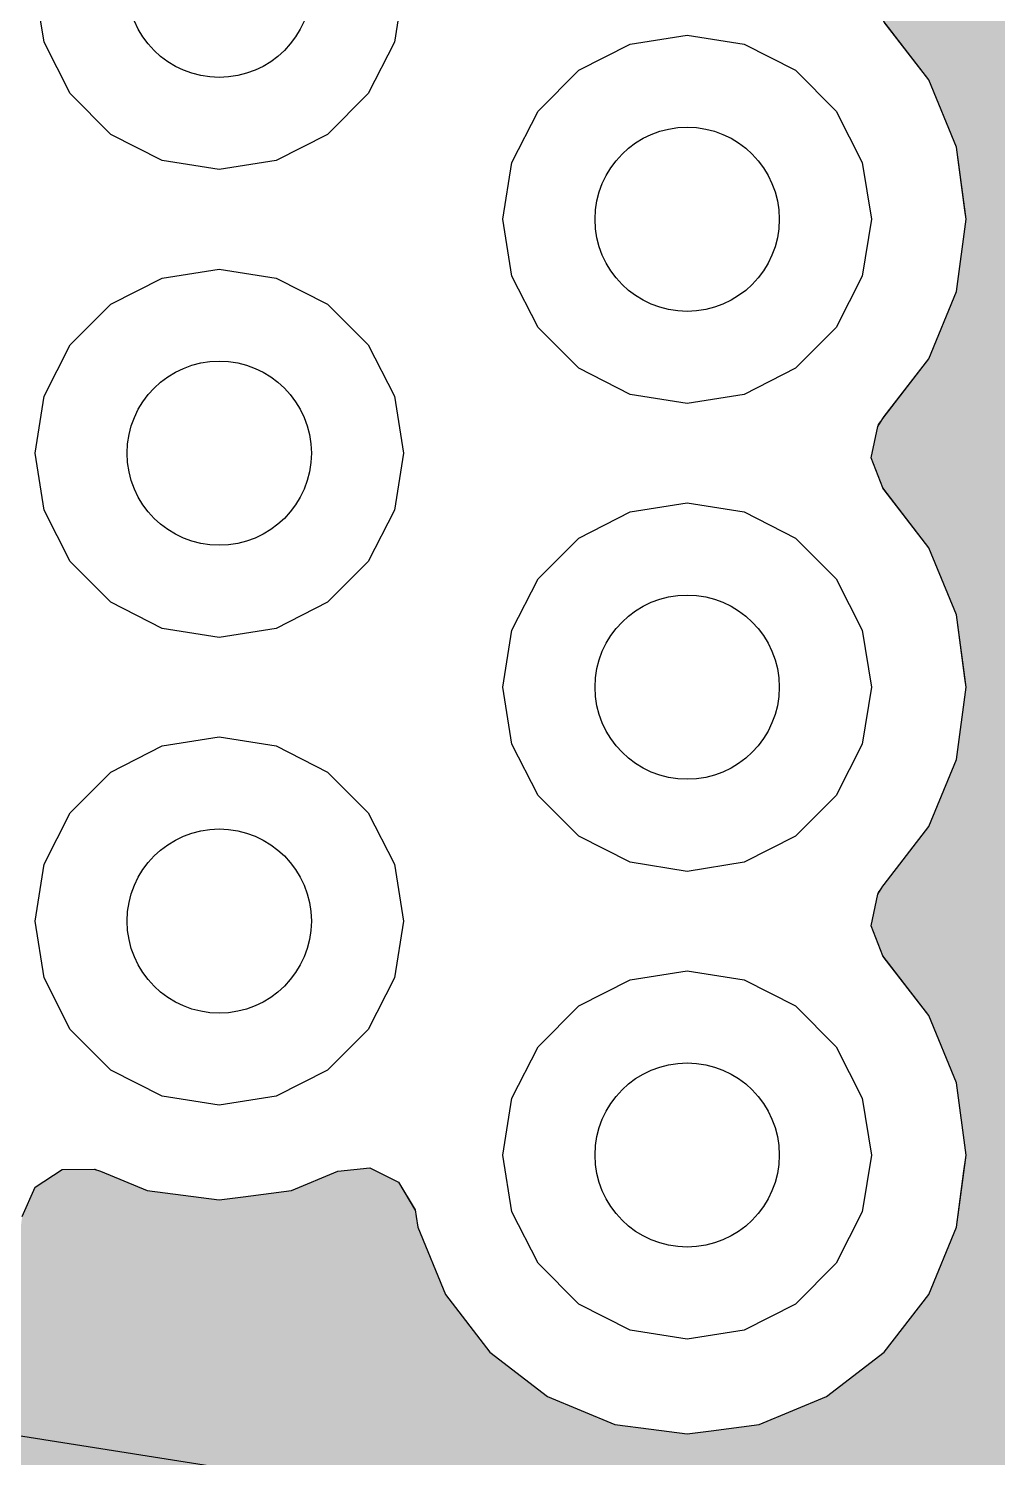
# Model space of a CAD drawing. Header units: millimetres. Extents: x -3894 to -3474, y -291 to 6.
# Drawn here: x -3747.256 to -3745.152, y -101.966 to -98.863 of the extents above; entities that cross this region are included whole.
import ezdxf

# ---------------------------------------------------------------- set-up
doc = ezdxf.new("R2010")
doc.units = ezdxf.units.MM
doc.layers.add('BLACK', color=7, linetype='Continuous')

msp = doc.modelspace()

# ---------------------------------------------------------------- hatches: boundary and pattern name
h = msp.add_hatch(color=256)
h.paths.add_polyline_path([(-3739.5234, -95.2925), (-3739.3825, -95.1843), (-3739.3572, -95.1625), (-3739.3312, -95.0976), (-3739.3444, -95.029), (-3739.3891, -94.9822), (-3739.5234, -94.8791), (-3739.6197, -94.7536), (-3739.6399, -94.7048), (-3739.6802, -94.6076), (-3739.6802, -94.6076), (-3739.7008, -94.4508), (-3739.6802, -94.294), (-3739.6802, -94.294), (-3739.6197, -94.148), (-3739.5234, -94.0225), (-3739.3825, -93.9143), (-3739.3572, -93.8925), (-3739.3312, -93.8276), (-3739.3444, -93.759), (-3739.3891, -93.7122), (-3739.5234, -93.6091), (-3739.6197, -93.4836), (-3739.6399, -93.4348), (-3739.6802, -93.3376), (-3739.6802, -93.3376), (-3739.7008, -93.1808), (-3739.6802, -93.024), (-3739.6802, -93.024), (-3739.6197, -92.878), (-3739.5234, -92.7525), (-3739.398, -92.6563), (-3739.2519, -92.5958), (-3739.2519, -92.5958), (-3739.1735, -92.5854), (-3739.1735, -90.3293), (-3741.802, -90.3293), (-3741.8575, -90.3424), (-3741.9087, -90.39), (-3741.9259, -90.4577), (-3741.9039, -90.524), (-3741.8495, -90.5679), (-3741.7435, -90.6118), (-3741.7133, -90.6243), (-3741.5879, -90.7205), (-3741.4916, -90.846), (-3741.4311, -90.992), (-3741.4105, -91.1488), (-3741.4311, -91.3056), (-3741.4916, -91.4516), (-3741.5879, -91.5771), (-3741.7133, -91.6733), (-3741.8594, -91.7338), (-3742.0161, -91.7545), (-3742.0527, -91.7497), (-3742.0953, -91.7514), (-3742.1566, -91.7849), (-3742.5509, -92.1793), (-3742.6105, -92.2136), (-3742.6309, -92.2254), (-3742.72, -92.2493), (-3742.72, -92.2493), (-3745.3574, -92.2493), (-3745.3823, -92.2518), (-3745.444, -92.2846), (-3745.4782, -92.3455), (-3745.474, -92.4153), (-3745.4328, -92.4717), (-3745.4268, -92.4763), (-3745.3979, -92.4985), (-3745.3016, -92.624), (-3745.2411, -92.77), (-3745.2205, -92.9268), (-3745.2411, -93.0836), (-3745.2814, -93.1808), (-3745.3016, -93.2296), (-3745.3979, -93.3551), (-3745.5388, -93.4633), (-3745.5641, -93.4852), (-3745.5901, -93.55), (-3745.5768, -93.6186), (-3745.5322, -93.6654), (-3745.3979, -93.7685), (-3745.3016, -93.894), (-3745.2411, -94.04), (-3745.223, -94.1772), (-3745.2205, -94.1968), (-3745.2411, -94.3536), (-3745.3016, -94.4996), (-3745.4011, -94.6293), (-3745.4123, -94.6467), (-3745.4263, -94.7151), (-3745.4011, -94.7803), (-3745.3016, -94.91), (-3745.2411, -95.056), (-3745.2411, -95.056), (-3745.223, -95.1932), (-3745.2205, -95.2128), (-3745.2411, -95.3696), (-3745.3016, -95.5156), (-3745.4011, -95.6453), (-3745.4123, -95.6627), (-3745.4263, -95.7311), (-3745.4011, -95.7963), (-3745.3016, -95.926), (-3745.2411, -96.072), (-3745.2411, -96.072), (-3745.2246, -96.1975), (-3745.2205, -96.2288), (-3745.2411, -96.3856), (-3745.3016, -96.5316), (-3745.4011, -96.6613), (-3745.4123, -96.6787), (-3745.4263, -96.7471), (-3745.4011, -96.8123), (-3745.3016, -96.942), (-3745.2411, -97.088), (-3745.2314, -97.1619), (-3745.2205, -97.2448), (-3745.2411, -97.4016), (-3745.3016, -97.5476), (-3745.4011, -97.6773), (-3745.4123, -97.6947), (-3745.4263, -97.7631), (-3745.4011, -97.8283), (-3745.3016, -97.958), (-3745.2411, -98.104), (-3745.2205, -98.2608), (-3745.2411, -98.4176), (-3745.3016, -98.5636), (-3745.4011, -98.6933), (-3745.4123, -98.7107), (-3745.4263, -98.7791), (-3745.4011, -98.8443), (-3745.3016, -98.974), (-3745.2411, -99.12), (-3745.223, -99.2572), (-3745.2205, -99.2768), (-3745.2411, -99.4336), (-3745.3016, -99.5796), (-3745.4011, -99.7093), (-3745.4123, -99.7267), (-3745.4263, -99.7951), (-3745.4011, -99.8603), (-3745.3016, -99.99), (-3745.2411, -100.136), (-3745.223, -100.2732), (-3745.2205, -100.2928), (-3745.2411, -100.4496), (-3745.3016, -100.5956), (-3745.4011, -100.7253), (-3745.4123, -100.7427), (-3745.4263, -100.8111), (-3745.4011, -100.8763), (-3745.3016, -101.006), (-3745.2411, -101.152), (-3745.2411, -101.152), (-3745.2205, -101.3088), (-3745.2251, -101.3441), (-3745.2411, -101.4656), (-3745.3016, -101.6116), (-3745.3979, -101.7371), (-3745.5233, -101.8333), (-3745.6694, -101.8938), (-3745.7739, -101.9076), (-3745.8261, -101.9145), (-3745.9045, -101.9042), (-3745.9829, -101.8938), (-3746.129, -101.8333), (-3746.2544, -101.7371), (-3746.3507, -101.6116), (-3746.4112, -101.4656), (-3746.4142, -101.4425), (-3746.417, -101.428), (-3746.4527, -101.3679), (-3746.5152, -101.3366), (-3746.5846, -101.3441), (-3746.6854, -101.3858), (-3746.7899, -101.3996), (-3746.8421, -101.4065), (-3746.9205, -101.3962), (-3746.9989, -101.3858), (-3747.0997, -101.3441), (-3747.1136, -101.3393), (-3747.1835, -101.3401), (-3747.2418, -101.3786), (-3747.2701, -101.4425), (-3747.2731, -101.4656), (-3747.3336, -101.6116), (-3747.4299, -101.7371), (-3747.5553, -101.8333), (-3747.6283, -101.8636), (-3739.3468, -103.1675), (-3739.069, -101.403), (-3739.0951, -101.4065), (-3739.1735, -101.3962), (-3739.2519, -101.3858), (-3739.398, -101.3253), (-3739.5234, -101.2291), (-3739.6197, -101.1036), (-3739.6399, -101.0548), (-3739.6802, -100.9576), (-3739.6802, -100.9576), (-3739.7008, -100.8008), (-3739.6802, -100.644), (-3739.6802, -100.644), (-3739.6197, -100.498), (-3739.5234, -100.3725), (-3739.3825, -100.2643), (-3739.3572, -100.2425), (-3739.3312, -100.1776), (-3739.3444, -100.109), (-3739.3891, -100.0622), (-3739.5234, -99.9591), (-3739.6197, -99.8336), (-3739.6399, -99.7848), (-3739.6802, -99.6876), (-3739.6802, -99.6876), (-3739.7008, -99.5308), (-3739.6802, -99.374), (-3739.6802, -99.374), (-3739.6197, -99.228), (-3739.5234, -99.1025), (-3739.3825, -98.9943), (-3739.3572, -98.9725), (-3739.3312, -98.9076), (-3739.3444, -98.839), (-3739.3891, -98.7922), (-3739.5234, -98.6891), (-3739.6197, -98.5636), (-3739.6399, -98.5148), (-3739.6802, -98.4176), (-3739.6802, -98.4176), (-3739.7008, -98.2608), (-3739.6802, -98.104), (-3739.6802, -98.104), (-3739.6197, -97.958), (-3739.5234, -97.8325), (-3739.3825, -97.7243), (-3739.3572, -97.7025), (-3739.3312, -97.6376), (-3739.3444, -97.569), (-3739.3891, -97.5222), (-3739.5234, -97.4191), (-3739.6197, -97.2936), (-3739.6399, -97.2448), (-3739.6802, -97.1476), (-3739.6802, -97.1476), (-3739.7008, -96.9908), (-3739.6802, -96.834), (-3739.6802, -96.834), (-3739.6197, -96.688), (-3739.5234, -96.5625), (-3739.3825, -96.4543), (-3739.3572, -96.4325), (-3739.3312, -96.3676), (-3739.3444, -96.299), (-3739.3891, -96.2522), (-3739.5234, -96.1491), (-3739.6197, -96.0236), (-3739.6399, -95.9748), (-3739.6802, -95.8776), (-3739.6802, -95.8776), (-3739.7008, -95.7208), (-3739.6802, -95.564), (-3739.6802, -95.564), (-3739.6197, -95.418)])
h.paths.add_polyline_path([(-3736.3484, -96.5625), (-3736.2075, -96.4543), (-3736.1822, -96.4325), (-3736.1562, -96.3676), (-3736.1694, -96.299), (-3736.2141, -96.2522), (-3736.3484, -96.1491), (-3736.4447, -96.0236), (-3736.4649, -95.9748), (-3736.5052, -95.8776), (-3736.5052, -95.8776), (-3736.5258, -95.7208), (-3736.5052, -95.564), (-3736.5052, -95.564), (-3736.4447, -95.418), (-3736.3484, -95.2925), (-3736.2075, -95.1843), (-3736.1822, -95.1625), (-3736.1562, -95.0976), (-3736.1694, -95.029), (-3736.2141, -94.9822), (-3736.3484, -94.8791), (-3736.4447, -94.7536), (-3736.4649, -94.7048), (-3736.5052, -94.6076), (-3736.5052, -94.6076), (-3736.5258, -94.4508), (-3736.5052, -94.294), (-3736.5052, -94.294), (-3736.4447, -94.148), (-3736.3484, -94.0225), (-3736.223, -93.9263), (-3736.0769, -93.8658), (-3736.0769, -93.8658), (-3736.0769, -90.3293), (-3739.1735, -90.3293), (-3739.1735, -92.5854), (-3739.0951, -92.5751), (-3738.9384, -92.5958), (-3738.9384, -92.5958), (-3738.8703, -92.624), (-3738.7923, -92.6563), (-3738.6669, -92.7525), (-3738.5706, -92.878), (-3738.5101, -93.024), (-3738.4895, -93.1808), (-3738.5101, -93.3376), (-3738.5706, -93.4836), (-3738.6669, -93.6091), (-3738.8078, -93.7173), (-3738.8331, -93.7392), (-3738.8591, -93.804), (-3738.8458, -93.8726), (-3738.8012, -93.9194), (-3738.6669, -94.0225), (-3738.5706, -94.148), (-3738.5101, -94.294), (-3738.4971, -94.3927), (-3738.4895, -94.4508), (-3738.5101, -94.6076), (-3738.5706, -94.7536), (-3738.6669, -94.8791), (-3738.8078, -94.9873), (-3738.8331, -95.0092), (-3738.8591, -95.074), (-3738.8458, -95.1426), (-3738.8012, -95.1894), (-3738.6669, -95.2925), (-3738.5706, -95.418), (-3738.5101, -95.564), (-3738.4971, -95.6627), (-3738.4895, -95.7208), (-3738.5101, -95.8776), (-3738.5706, -96.0236), (-3738.6669, -96.1491), (-3738.8078, -96.2573), (-3738.8331, -96.2792), (-3738.8591, -96.344), (-3738.8458, -96.4126), (-3738.8012, -96.4594), (-3738.6669, -96.5625), (-3738.5706, -96.688), (-3738.5101, -96.834), (-3738.5101, -96.834), (-3738.4895, -96.9908), (-3738.4939, -97.0242), (-3738.5101, -97.1476), (-3738.5706, -97.2936), (-3738.6669, -97.4191), (-3738.8078, -97.5273), (-3738.8331, -97.5492), (-3738.8591, -97.614), (-3738.8458, -97.6826), (-3738.8012, -97.7294), (-3738.6669, -97.8325), (-3738.5706, -97.958), (-3738.5101, -98.104), (-3738.4895, -98.2608), (-3738.5101, -98.4176), (-3738.5706, -98.5636), (-3738.6669, -98.6891), (-3738.8078, -98.7973), (-3738.8331, -98.8192), (-3738.8591, -98.884), (-3738.8458, -98.9526), (-3738.8012, -98.9994), (-3738.6669, -99.1025), (-3738.5706, -99.228), (-3738.5101, -99.374), (-3738.4971, -99.4727), (-3738.4895, -99.5308), (-3738.5101, -99.6876), (-3738.5706, -99.8336), (-3738.6669, -99.9591), (-3738.8078, -100.0673), (-3738.8331, -100.0892), (-3738.8591, -100.154), (-3738.8458, -100.2226), (-3738.8012, -100.2694), (-3738.6669, -100.3725), (-3738.5706, -100.498), (-3738.5101, -100.644), (-3738.4961, -100.7505), (-3738.4895, -100.8008), (-3738.5101, -100.9576), (-3738.5706, -101.1036), (-3738.6669, -101.2291), (-3738.7923, -101.3253), (-3738.9384, -101.3858), (-3739.0429, -101.3996), (-3739.069, -101.403), (-3739.3468, -103.1675), (-3735.7458, -103.7345), (-3735.9201, -100.1365), (-3735.9985, -100.1262), (-3736.0769, -100.1158), (-3736.223, -100.0553), (-3736.3484, -99.9591), (-3736.4447, -99.8336), (-3736.4649, -99.7848), (-3736.5052, -99.6876), (-3736.5052, -99.6876), (-3736.5258, -99.5308), (-3736.5052, -99.374), (-3736.5052, -99.374), (-3736.4447, -99.228), (-3736.3484, -99.1025), (-3736.2075, -98.9943), (-3736.1822, -98.9725), (-3736.1562, -98.9076), (-3736.1694, -98.839), (-3736.2141, -98.7922), (-3736.3484, -98.6891), (-3736.4447, -98.5636), (-3736.4649, -98.5148), (-3736.5052, -98.4176), (-3736.5052, -98.4176), (-3736.5258, -98.2608), (-3736.5052, -98.104), (-3736.5052, -98.104), (-3736.4447, -97.958), (-3736.3484, -97.8325), (-3736.2075, -97.7243), (-3736.1822, -97.7025), (-3736.1562, -97.6376), (-3736.1694, -97.569), (-3736.2141, -97.5222), (-3736.3484, -97.4191), (-3736.4447, -97.2936), (-3736.4649, -97.2448), (-3736.5052, -97.1476), (-3736.5052, -97.1476), (-3736.5258, -96.9908), (-3736.5052, -96.834), (-3736.5052, -96.834), (-3736.4447, -96.688)])
h.paths.add_polyline_path([(-3733.2697, -95.418), (-3733.1734, -95.2925), (-3733.0325, -95.1843), (-3733.0072, -95.1625), (-3732.9812, -95.0976), (-3732.9944, -95.029), (-3733.0391, -94.9822), (-3733.1734, -94.8791), (-3733.2697, -94.7536), (-3733.2899, -94.7048), (-3733.3302, -94.6076), (-3733.3302, -94.6076), (-3733.3508, -94.4508), (-3733.3302, -94.294), (-3733.3302, -94.294), (-3733.2697, -94.148), (-3733.1734, -94.0225), (-3733.0325, -93.9143), (-3733.0072, -93.8925), (-3732.9812, -93.8276), (-3732.9944, -93.759), (-3733.0391, -93.7122), (-3733.1734, -93.6091), (-3733.2697, -93.4836), (-3733.2899, -93.4348), (-3733.3302, -93.3376), (-3733.3302, -93.3376), (-3733.3508, -93.1808), (-3733.3302, -93.024), (-3733.3302, -93.024), (-3733.2697, -92.878), (-3733.1734, -92.7525), (-3733.048, -92.6563), (-3732.9019, -92.5958), (-3732.9019, -92.5958), (-3732.7451, -92.5751), (-3732.5884, -92.5958), (-3732.6858, -90.3293), (-3735.407, -90.3293), (-3736.0769, -90.3293), (-3736.0769, -93.8658), (-3735.9201, -93.8451), (-3735.7634, -93.8658), (-3735.7634, -93.8658), (-3735.6247, -93.9232), (-3735.6173, -93.9263), (-3735.4919, -94.0225), (-3735.3956, -94.148), (-3735.3351, -94.294), (-3735.3221, -94.3927), (-3735.3145, -94.4508), (-3735.3351, -94.6076), (-3735.3956, -94.7536), (-3735.4919, -94.8791), (-3735.6328, -94.9873), (-3735.6581, -95.0092), (-3735.6841, -95.074), (-3735.6708, -95.1426), (-3735.6262, -95.1894), (-3735.4919, -95.2925), (-3735.3956, -95.418), (-3735.3351, -95.564), (-3735.3221, -95.6627), (-3735.3145, -95.7208), (-3735.3351, -95.8776), (-3735.3956, -96.0236), (-3735.4919, -96.1491), (-3735.6328, -96.2573), (-3735.6581, -96.2792), (-3735.6841, -96.344), (-3735.6708, -96.4126), (-3735.6262, -96.4594), (-3735.4919, -96.5625), (-3735.3956, -96.688), (-3735.3351, -96.834), (-3735.3351, -96.834), (-3735.3145, -96.9908), (-3735.3189, -97.0242), (-3735.3351, -97.1476), (-3735.3956, -97.2936), (-3735.4919, -97.4191), (-3735.6328, -97.5273), (-3735.6581, -97.5492), (-3735.6841, -97.614), (-3735.6708, -97.6826), (-3735.6262, -97.7294), (-3735.4919, -97.8325), (-3735.3956, -97.958), (-3735.3351, -98.104), (-3735.3145, -98.2608), (-3735.3351, -98.4176), (-3735.3956, -98.5636), (-3735.4919, -98.6891), (-3735.6328, -98.7973), (-3735.6581, -98.8192), (-3735.6841, -98.884), (-3735.6708, -98.9526), (-3735.6262, -98.9994), (-3735.4919, -99.1025), (-3735.3956, -99.228), (-3735.3351, -99.374), (-3735.3221, -99.4727), (-3735.3145, -99.5308), (-3735.3351, -99.6876), (-3735.3956, -99.8336), (-3735.4919, -99.9591), (-3735.6173, -100.0553), (-3735.7634, -100.1158), (-3735.8679, -100.1296), (-3735.9201, -100.1365), (-3735.7458, -103.7345), (-3735.5094, -103.7718), (-3732.1152, -102.2451), (-3732.5153, -101.3556), (-3732.5884, -101.3858), (-3732.6929, -101.3996), (-3732.7451, -101.4065), (-3732.8235, -101.3962), (-3732.9019, -101.3858), (-3733.048, -101.3253), (-3733.1734, -101.2291), (-3733.2697, -101.1036), (-3733.2899, -101.0548), (-3733.3302, -100.9576), (-3733.3302, -100.9576), (-3733.3508, -100.8008), (-3733.3302, -100.644), (-3733.3302, -100.644), (-3733.2697, -100.498), (-3733.1734, -100.3725), (-3733.0325, -100.2643), (-3733.0072, -100.2425), (-3732.9812, -100.1776), (-3732.9944, -100.109), (-3733.0391, -100.0622), (-3733.1734, -99.9591), (-3733.2697, -99.8336), (-3733.2899, -99.7848), (-3733.3302, -99.6876), (-3733.3302, -99.6876), (-3733.3508, -99.5308), (-3733.3302, -99.374), (-3733.3302, -99.374), (-3733.2697, -99.228), (-3733.1734, -99.1025), (-3733.0325, -98.9943), (-3733.0072, -98.9725), (-3732.9812, -98.9076), (-3732.9944, -98.839), (-3733.0391, -98.7922), (-3733.1734, -98.6891), (-3733.2697, -98.5636), (-3733.2899, -98.5148), (-3733.3302, -98.4176), (-3733.3302, -98.4176), (-3733.3508, -98.2608), (-3733.3302, -98.104), (-3733.3302, -98.104), (-3733.2697, -97.958), (-3733.1734, -97.8325), (-3733.0325, -97.7243), (-3733.0072, -97.7025), (-3732.9812, -97.6376), (-3732.9944, -97.569), (-3733.0391, -97.5222), (-3733.1734, -97.4191), (-3733.2697, -97.2936), (-3733.2899, -97.2448), (-3733.3302, -97.1476), (-3733.3302, -97.1476), (-3733.3508, -96.9908), (-3733.3302, -96.834), (-3733.3302, -96.834), (-3733.2697, -96.688), (-3733.1734, -96.5625), (-3733.0325, -96.4543), (-3733.0072, -96.4325), (-3732.9812, -96.3676), (-3732.9944, -96.299), (-3733.0391, -96.2522), (-3733.1734, -96.1491), (-3733.2697, -96.0236), (-3733.2899, -95.9748), (-3733.3302, -95.8776), (-3733.3302, -95.8776), (-3733.3508, -95.7208), (-3733.3302, -95.564), (-3733.3302, -95.564)])
h.paths.add_polyline_path([(-3735.6101, -90.7288, -1), (-3735.2101, -90.7288, -1)], flags=16)
msp.add_hatch(color=256).paths.add_polyline_path([(-3738.606, -106.8865), (-3738.6312, -106.8213), (-3738.7307, -106.6916), (-3738.7912, -106.5456), (-3738.7912, -106.5456), (-3738.8118, -106.3888), (-3738.7912, -106.232), (-3738.7912, -106.232), (-3738.7307, -106.086), (-3738.6312, -105.9563), (-3738.62, -105.9389), (-3738.606, -105.8705), (-3738.6312, -105.8053), (-3738.7307, -105.6756), (-3738.7912, -105.5296), (-3738.7912, -105.5296), (-3738.8118, -105.3728), (-3738.7912, -105.216), (-3738.7912, -105.216), (-3738.7307, -105.07), (-3738.6344, -104.9445), (-3738.509, -104.8483), (-3738.3629, -104.7878), (-3738.3398, -104.7847), (-3738.3253, -104.7819), (-3738.2653, -104.7463), (-3738.234, -104.6838), (-3738.2415, -104.6143), (-3738.2832, -104.5136), (-3738.3038, -104.3568), (-3738.2832, -104.2), (-3738.2832, -104.2), (-3738.2227, -104.054), (-3738.1264, -103.9285), (-3738.001, -103.8323), (-3737.8549, -103.7718), (-3737.8549, -103.7718), (-3737.6981, -103.7511), (-3737.5414, -103.7718), (-3737.5414, -103.7718), (-3737.3953, -103.8323), (-3737.2656, -103.9318), (-3737.2483, -103.9429), (-3737.1798, -103.957), (-3737.1147, -103.9318), (-3736.985, -103.8323), (-3736.8389, -103.7718), (-3736.8389, -103.7718), (-3736.6821, -103.7511), (-3736.5254, -103.7718), (-3736.5254, -103.7718), (-3736.3793, -103.8323), (-3736.2496, -103.9318), (-3736.2323, -103.9429), (-3736.1638, -103.957), (-3736.0987, -103.9318), (-3735.969, -103.8323), (-3735.8229, -103.7718), (-3735.8229, -103.7718), (-3735.6522, -103.7493), (-3747.6283, -101.8636), (-3749.7406, -103.7842), (-3749.1408, -104.6887), (-3748.6534, -105.3728), (-3748.5111, -105.5726), (-3748.5086, -105.5759), (-3748.1232, -106.0803), (-3747.851, -106.4367), (-3747.8484, -106.4399), (-3747.1623, -107.2782), (-3747.1596, -107.2813), (-3746.5173, -108.0146), (-3746.4459, -108.0961), (-3746.4431, -108.0992), (-3746.1417, -108.4208), (-3745.7024, -108.8897), (-3745.6996, -108.8927), (-3745.653, -108.9391), (-3744.9974, -109.5936), (-3744.9329, -109.6579), (-3744.9299, -109.6608), (-3744.688, -109.8867), (-3744.1381, -110.4), (-3744.135, -110.4028), (-3743.3181, -111.1157), (-3743.3166, -111.1171), (-3743.2428, -111.1793), (-3743.1669, -111.2435), (-3743.1669, -111.2435), (-3742.8907, -111.5216), (-3742.8907, -111.5216), (-3742.6396, -111.8226), (-3742.4787, -112.0538), (-3742.4156, -112.1443), (-3742.4156, -112.1443), (-3742.394, -112.182), (-3742.2205, -112.4843), (-3742.2205, -112.4843), (-3742.146, -112.6449), (-3742.0555, -112.8399), (-3741.9835, -113.0389), (-3738.7307, -112.182), (-3738.6312, -112.0523), (-3738.62, -112.0349), (-3738.606, -111.9665), (-3738.6312, -111.9013), (-3738.7307, -111.7716), (-3738.7912, -111.6256), (-3738.7912, -111.6256), (-3738.8118, -111.4688), (-3738.7912, -111.312), (-3738.7912, -111.312), (-3738.7307, -111.166), (-3738.6312, -111.0363), (-3738.62, -111.0189), (-3738.606, -110.9505), (-3738.6312, -110.8853), (-3738.7307, -110.7556), (-3738.7912, -110.6096), (-3738.7912, -110.6096), (-3738.8118, -110.4528), (-3738.7912, -110.296), (-3738.7912, -110.296), (-3738.7307, -110.15), (-3738.6312, -110.0203), (-3738.62, -110.0029), (-3738.606, -109.9345), (-3738.6312, -109.8693), (-3738.7307, -109.7396), (-3738.7912, -109.5936), (-3738.7912, -109.5936), (-3738.8118, -109.4368), (-3738.7912, -109.28), (-3738.7912, -109.28), (-3738.7307, -109.134), (-3738.6312, -109.0043), (-3738.62, -108.9869), (-3738.606, -108.9185), (-3738.6312, -108.8533), (-3738.7307, -108.7236), (-3738.7912, -108.5776), (-3738.7912, -108.5776), (-3738.8118, -108.4208), (-3738.7912, -108.264), (-3738.7912, -108.264), (-3738.7307, -108.118), (-3738.6312, -107.9883), (-3738.62, -107.9709), (-3738.606, -107.9025), (-3738.6312, -107.8373), (-3738.7307, -107.7076), (-3738.7912, -107.5616), (-3738.7912, -107.5616), (-3738.8118, -107.4048), (-3738.7912, -107.248), (-3738.7912, -107.248), (-3738.7307, -107.102), (-3738.6312, -106.9723), (-3738.62, -106.9549)])

# ---------------------------------------------------------------- linework, layer by layer
at = {"color": 7, "lineweight": 0}
for p, q in [((-3745.4011, -98.8443), (-3745.3016, -98.974)), ((-3745.4011, -98.8443), (-3745.3016, -98.974)), ((-3745.3016, -98.974), (-3745.3979, -98.8485)), ((-3745.3016, -98.974), (-3745.3979, -98.8485)), ((-3745.2411, -99.12), (-3745.3016, -98.974)), ((-3745.3016, -98.974), (-3745.2411, -99.12)), ((-3745.2411, -99.12), (-3745.3016, -98.974)), ((-3745.3016, -98.974), (-3745.2411, -99.12)), ((-3745.2205, -99.2768), (-3745.2411, -99.12)), ((-3745.2411, -99.12), (-3745.223, -99.2572)), ((-3745.2205, -99.2768), (-3745.2411, -99.12)), ((-3745.2411, -99.12), (-3745.223, -99.2572)), ((-3745.223, -99.2572), (-3745.2205, -99.2768)), ((-3745.223, -99.2572), (-3745.2205, -99.2768)), ((-3745.2411, -99.4336), (-3745.2205, -99.2768)), ((-3745.2205, -99.2768), (-3745.2411, -99.4336)), ((-3745.2411, -99.4336), (-3745.2205, -99.2768)), ((-3745.2205, -99.2768), (-3745.2411, -99.4336)), ((-3745.3016, -99.5796), (-3745.2411, -99.4336)), ((-3745.2411, -99.4336), (-3745.3016, -99.5796)), ((-3745.3016, -99.5796), (-3745.2411, -99.4336)), ((-3745.2411, -99.4336), (-3745.3016, -99.5796)), ((-3745.3016, -99.5796), (-3745.4011, -99.7093)), ((-3745.3016, -99.5796), (-3745.4011, -99.7093)), ((-3745.3979, -99.7051), (-3745.3016, -99.5796)), ((-3745.3979, -99.7051), (-3745.3016, -99.5796)), ((-3745.4263, -99.7951), (-3745.4115, -99.7228)), ((-3745.4263, -99.7951), (-3745.4115, -99.7228)), ((-3745.4011, -99.7093), (-3745.4123, -99.7267)), ((-3745.4011, -99.7093), (-3745.4123, -99.7267)), ((-3745.4115, -99.7228), (-3745.4011, -99.7093)), ((-3745.4115, -99.7228), (-3745.4011, -99.7093)), ((-3745.4011, -99.7093), (-3745.3979, -99.7051)), ((-3745.4011, -99.7093), (-3745.3979, -99.7051)), ((-3745.4011, -99.7093), (-3745.4011, -99.7093)), ((-3745.4011, -99.7093), (-3745.4011, -99.7093)), ((-3745.4123, -99.7267), (-3745.4263, -99.7951)), ((-3745.4123, -99.7267), (-3745.4263, -99.7951)), ((-3745.4001, -99.8628), (-3745.4263, -99.7951)), ((-3745.4263, -99.7951), (-3745.4011, -99.8603)), ((-3745.4001, -99.8628), (-3745.4263, -99.7951)), ((-3745.4263, -99.7951), (-3745.4011, -99.8603)), ((-3745.4011, -99.8603), (-3745.3016, -99.99)), ((-3745.4011, -99.8603), (-3745.3016, -99.99)), ((-3745.3979, -99.8645), (-3745.4001, -99.8628)), ((-3745.3979, -99.8645), (-3745.4001, -99.8628)), ((-3745.3016, -99.99), (-3745.3979, -99.8645)), ((-3745.3016, -99.99), (-3745.3979, -99.8645)), ((-3745.2411, -100.136), (-3745.3016, -99.99)), ((-3745.3016, -99.99), (-3745.2411, -100.136)), ((-3745.2411, -100.136), (-3745.3016, -99.99)), ((-3745.3016, -99.99), (-3745.2411, -100.136)), ((-3745.2205, -100.2928), (-3745.2411, -100.136)), ((-3745.2411, -100.136), (-3745.223, -100.2732)), ((-3745.2205, -100.2928), (-3745.2411, -100.136)), ((-3745.2411, -100.136), (-3745.223, -100.2732)), ((-3745.223, -100.2732), (-3745.2205, -100.2928)), ((-3745.223, -100.2732), (-3745.2205, -100.2928)), ((-3745.2411, -100.4496), (-3745.2205, -100.2928)), ((-3745.2205, -100.2928), (-3745.2411, -100.4496)), ((-3745.2411, -100.4496), (-3745.2205, -100.2928)), ((-3745.2205, -100.2928), (-3745.2411, -100.4496)), ((-3745.3016, -100.5956), (-3745.2411, -100.4496)), ((-3745.2411, -100.4496), (-3745.3016, -100.5956)), ((-3745.3016, -100.5956), (-3745.2411, -100.4496)), ((-3745.2411, -100.4496), (-3745.3016, -100.5956)), ((-3745.3016, -100.5956), (-3745.4011, -100.7253)), ((-3745.3016, -100.5956), (-3745.4011, -100.7253)), ((-3745.3979, -100.7211), (-3745.3016, -100.5956)), ((-3745.3979, -100.7211), (-3745.3016, -100.5956)), ((-3745.4263, -100.8111), (-3745.4115, -100.7388)), ((-3745.4263, -100.8111), (-3745.4115, -100.7388)), ((-3745.4123, -100.7427), (-3745.4263, -100.8111)), ((-3745.4123, -100.7427), (-3745.4263, -100.8111)), ((-3745.4011, -100.7253), (-3745.4123, -100.7427)), ((-3745.4011, -100.7253), (-3745.4123, -100.7427)), ((-3745.4115, -100.7388), (-3745.4011, -100.7253)), ((-3745.4115, -100.7388), (-3745.4011, -100.7253)), ((-3745.4011, -100.7253), (-3745.3979, -100.7211)), ((-3745.4011, -100.7253), (-3745.3979, -100.7211)), ((-3745.4011, -100.7253), (-3745.4011, -100.7253)), ((-3745.4011, -100.7253), (-3745.4011, -100.7253)), ((-3745.4001, -100.8788), (-3745.4263, -100.8111)), ((-3745.4263, -100.8111), (-3745.4011, -100.8763)), ((-3745.4001, -100.8788), (-3745.4263, -100.8111)), ((-3745.4263, -100.8111), (-3745.4011, -100.8763)), ((-3745.4011, -100.8763), (-3745.3016, -101.006)), ((-3745.4011, -100.8763), (-3745.3016, -101.006)), ((-3745.3979, -100.8805), (-3745.4001, -100.8788)), ((-3745.3979, -100.8805), (-3745.4001, -100.8788)), ((-3745.3016, -101.006), (-3745.3979, -100.8805)), ((-3745.3016, -101.006), (-3745.3979, -100.8805)), ((-3745.2411, -101.152), (-3745.3016, -101.006)), ((-3745.3016, -101.006), (-3745.2411, -101.152)), ((-3745.2411, -101.152), (-3745.3016, -101.006)), ((-3745.3016, -101.006), (-3745.2411, -101.152)), ((-3745.2205, -101.3088), (-3745.2411, -101.152)), ((-3745.2411, -101.152), (-3745.2411, -101.152)), ((-3745.2411, -101.152), (-3745.2205, -101.3088)), ((-3745.2205, -101.3088), (-3745.2411, -101.152)), ((-3745.2411, -101.152), (-3745.2411, -101.152)), ((-3745.2411, -101.152), (-3745.2205, -101.3088)), ((-3747.1835, -101.3401), (-3747.1114, -101.3393)), ((-3747.1136, -101.3393), (-3747.1835, -101.3401)), ((-3747.1835, -101.3401), (-3747.1114, -101.3393)), ((-3747.1136, -101.3393), (-3747.1835, -101.3401)), ((-3747.0997, -101.3441), (-3747.1136, -101.3393)), ((-3747.0997, -101.3441), (-3747.1136, -101.3393)), ((-3747.1114, -101.3393), (-3746.9989, -101.3858)), ((-3747.1114, -101.3393), (-3746.9989, -101.3858)), ((-3746.5846, -101.3441), (-3746.5152, -101.3366)), ((-3746.5152, -101.3366), (-3746.5846, -101.3441)), ((-3746.5846, -101.3441), (-3746.5152, -101.3366)), ((-3746.5152, -101.3366), (-3746.5846, -101.3441)), ((-3746.5152, -101.3366), (-3746.4527, -101.3679)), ((-3746.4527, -101.3679), (-3746.5152, -101.3366)), ((-3746.5152, -101.3366), (-3746.4527, -101.3679)), ((-3746.4527, -101.3679), (-3746.5152, -101.3366)), ((-3745.2411, -101.4656), (-3745.2205, -101.3088)), ((-3745.2411, -101.4656), (-3745.2205, -101.3088)), ((-3745.2205, -101.3088), (-3745.2251, -101.3441)), ((-3745.2205, -101.3088), (-3745.2251, -101.3441)), ((-3745.2205, -101.3088), (-3745.2205, -101.3088)), ((-3745.2205, -101.3088), (-3745.2205, -101.3088)), ((-3747.2418, -101.3786), (-3747.1835, -101.3401)), ((-3747.1835, -101.3401), (-3747.2418, -101.3786)), ((-3747.2418, -101.3786), (-3747.1835, -101.3401)), ((-3747.1835, -101.3401), (-3747.2418, -101.3786)), ((-3746.9989, -101.3858), (-3747.0997, -101.3441)), ((-3746.9989, -101.3858), (-3747.0997, -101.3441)), ((-3746.6854, -101.3858), (-3746.5846, -101.3441)), ((-3746.5846, -101.3441), (-3746.6854, -101.3858)), ((-3746.6854, -101.3858), (-3746.5846, -101.3441)), ((-3746.5846, -101.3441), (-3746.6854, -101.3858)), ((-3746.4527, -101.3679), (-3746.4159, -101.4299)), ((-3746.417, -101.428), (-3746.4527, -101.3679)), ((-3746.4527, -101.3679), (-3746.4159, -101.4299)), ((-3746.417, -101.428), (-3746.4527, -101.3679)), ((-3745.2251, -101.3441), (-3745.2411, -101.4656)), ((-3745.2251, -101.3441), (-3745.2411, -101.4656)), ((-3747.2701, -101.4425), (-3747.2418, -101.3786)), ((-3747.2418, -101.3786), (-3747.2701, -101.4425)), ((-3747.2701, -101.4425), (-3747.2418, -101.3786)), ((-3747.2418, -101.3786), (-3747.2701, -101.4425)), ((-3746.9989, -101.3858), (-3746.9205, -101.3962)), ((-3746.9205, -101.3962), (-3746.9989, -101.3858)), ((-3746.9989, -101.3858), (-3746.9205, -101.3962)), ((-3746.9205, -101.3962), (-3746.9989, -101.3858)), ((-3746.9205, -101.3962), (-3746.8421, -101.4065)), ((-3746.8421, -101.4065), (-3746.9205, -101.3962)), ((-3746.9205, -101.3962), (-3746.8421, -101.4065)), ((-3746.8421, -101.4065), (-3746.9205, -101.3962)), ((-3746.8421, -101.4065), (-3746.7899, -101.3996)), ((-3746.7899, -101.3996), (-3746.8421, -101.4065)), ((-3746.8421, -101.4065), (-3746.7899, -101.3996)), ((-3746.7899, -101.3996), (-3746.8421, -101.4065)), ((-3746.7899, -101.3996), (-3746.6854, -101.3858)), ((-3746.6854, -101.3858), (-3746.7899, -101.3996)), ((-3746.7899, -101.3996), (-3746.6854, -101.3858)), ((-3746.6854, -101.3858), (-3746.7899, -101.3996)), ((-3746.8421, -101.4065), (-3746.8421, -101.4065)), ((-3746.8421, -101.4065), (-3746.8421, -101.4065)), ((-3746.4142, -101.4425), (-3746.417, -101.428)), ((-3746.4142, -101.4425), (-3746.417, -101.428)), ((-3746.4159, -101.4299), (-3746.4112, -101.4656)), ((-3746.4159, -101.4299), (-3746.4112, -101.4656)), ((-3746.4112, -101.4656), (-3746.4142, -101.4425)), ((-3746.4112, -101.4656), (-3746.4142, -101.4425)), ((-3746.4112, -101.4656), (-3746.3507, -101.6116)), ((-3746.3507, -101.6116), (-3746.4112, -101.4656)), ((-3746.4112, -101.4656), (-3746.3507, -101.6116)), ((-3746.3507, -101.6116), (-3746.4112, -101.4656)), ((-3745.3016, -101.6116), (-3745.2411, -101.4656)), ((-3745.2411, -101.4656), (-3745.3016, -101.6116)), ((-3745.3016, -101.6116), (-3745.2411, -101.4656)), ((-3745.2411, -101.4656), (-3745.3016, -101.6116)), ((-3746.3507, -101.6116), (-3746.2544, -101.7371)), ((-3746.2544, -101.7371), (-3746.3507, -101.6116)), ((-3746.3507, -101.6116), (-3746.2544, -101.7371)), ((-3746.2544, -101.7371), (-3746.3507, -101.6116)), ((-3745.3979, -101.7371), (-3745.3016, -101.6116)), ((-3745.3016, -101.6116), (-3745.3979, -101.7371)), ((-3745.3979, -101.7371), (-3745.3016, -101.6116)), ((-3745.3016, -101.6116), (-3745.3979, -101.7371)), ((-3746.2544, -101.7371), (-3746.129, -101.8333)), ((-3746.129, -101.8333), (-3746.2544, -101.7371)), ((-3746.2544, -101.7371), (-3746.129, -101.8333)), ((-3746.129, -101.8333), (-3746.2544, -101.7371)), ((-3745.5233, -101.8333), (-3745.3979, -101.7371)), ((-3745.3979, -101.7371), (-3745.5233, -101.8333)), ((-3745.5233, -101.8333), (-3745.3979, -101.7371)), ((-3745.3979, -101.7371), (-3745.5233, -101.8333)), ((-3746.129, -101.8333), (-3745.9829, -101.8938)), ((-3745.9829, -101.8938), (-3746.129, -101.8333)), ((-3746.129, -101.8333), (-3745.9829, -101.8938)), ((-3745.9829, -101.8938), (-3746.129, -101.8333)), ((-3745.6694, -101.8938), (-3745.5233, -101.8333)), ((-3745.5233, -101.8333), (-3745.6694, -101.8938)), ((-3745.6694, -101.8938), (-3745.5233, -101.8333)), ((-3745.5233, -101.8333), (-3745.6694, -101.8938)), ((-3747.6283, -101.8636), (-3735.5094, -103.7718)), ((-3747.6283, -101.8636), (-3735.5094, -103.7718)), ((-3745.9829, -101.8938), (-3745.9045, -101.9042)), ((-3745.9045, -101.9042), (-3745.9829, -101.8938)), ((-3745.9829, -101.8938), (-3745.9045, -101.9042)), ((-3745.9045, -101.9042), (-3745.9829, -101.8938)), ((-3745.7739, -101.9076), (-3745.6694, -101.8938)), ((-3745.6694, -101.8938), (-3745.7739, -101.9076)), ((-3745.7739, -101.9076), (-3745.6694, -101.8938)), ((-3745.6694, -101.8938), (-3745.7739, -101.9076)), ((-3745.9045, -101.9042), (-3745.8261, -101.9145)), ((-3745.8261, -101.9145), (-3745.9045, -101.9042)), ((-3745.9045, -101.9042), (-3745.8261, -101.9145)), ((-3745.8261, -101.9145), (-3745.9045, -101.9042)), ((-3745.8261, -101.9145), (-3745.7739, -101.9076)), ((-3745.7739, -101.9076), (-3745.8261, -101.9145)), ((-3745.8261, -101.9145), (-3745.7739, -101.9076)), ((-3745.7739, -101.9076), (-3745.8261, -101.9145))]:
    msp.add_line(p, q, dxfattribs=at)
msp.add_line((-3735.5094, -103.7718), (-3747.6283, -101.8636))
msp.add_arc((-3722.3596, -86.2771), 33.5, 180, 229.83471, dxfattribs=at)
at = {"layer": 'BLACK', "linetype": 'Continuous'}
for p, q in [((-3747.2226, -98.8924), (-3747.2421, -98.7688)), ((-3746.4421, -98.7688), (-3746.4617, -98.8924)), ((-3745.3016, -98.974), (-3745.3979, -98.8485)), ((-3745.9498, -98.8964), (-3745.8261, -98.8768)), ((-3745.8261, -98.8768), (-3745.7025, -98.8964)), ((-3747.1658, -99.0039), (-3747.2226, -98.8924)), ((-3746.4617, -98.8924), (-3746.5185, -99.0039)), ((-3746.0613, -98.9532), (-3745.9498, -98.8964)), ((-3745.7025, -98.8964), (-3745.591, -98.9532)), ((-3746.1498, -99.0417), (-3746.0613, -98.9532)), ((-3745.591, -98.9532), (-3745.5025, -99.0417)), ((-3745.2411, -99.12), (-3745.3016, -98.974)), ((-3747.0773, -99.0924), (-3747.1658, -99.0039)), ((-3746.5185, -99.0039), (-3746.607, -99.0924)), ((-3746.2066, -99.1532), (-3746.1498, -99.0417)), ((-3745.5025, -99.0417), (-3745.4457, -99.1532)), ((-3746.9658, -99.1492), (-3747.0773, -99.0924)), ((-3746.607, -99.0924), (-3746.7185, -99.1492)), ((-3745.223, -99.2572), (-3745.2411, -99.12)), ((-3745.2411, -99.12), (-3745.2411, -99.12)), ((-3746.8421, -99.1688), (-3746.9658, -99.1492)), ((-3746.7185, -99.1492), (-3746.8421, -99.1688)), ((-3746.2261, -99.2768), (-3746.2066, -99.1532)), ((-3745.4457, -99.1532), (-3745.4261, -99.2768)), ((-3745.2205, -99.2768), (-3745.223, -99.2572)), ((-3746.2066, -99.4004), (-3746.2261, -99.2768)), ((-3745.4261, -99.2768), (-3745.4457, -99.4004)), ((-3745.2411, -99.4336), (-3745.2205, -99.2768)), ((-3746.9658, -99.4044), (-3746.8421, -99.3848)), ((-3746.8421, -99.3848), (-3746.7185, -99.4044)), ((-3747.0773, -99.4612), (-3746.9658, -99.4044)), ((-3746.7185, -99.4044), (-3746.607, -99.4612)), ((-3746.1498, -99.5119), (-3746.2066, -99.4004)), ((-3745.4457, -99.4004), (-3745.5025, -99.5119)), ((-3745.3016, -99.5796), (-3745.2411, -99.4336)), ((-3747.1658, -99.5497), (-3747.0773, -99.4612)), ((-3746.607, -99.4612), (-3746.5185, -99.5497)), ((-3746.0613, -99.6004), (-3746.1498, -99.5119)), ((-3745.5025, -99.5119), (-3745.591, -99.6004)), ((-3747.2226, -99.6612), (-3747.1658, -99.5497)), ((-3746.5185, -99.5497), (-3746.4617, -99.6612)), ((-3745.9498, -99.6572), (-3746.0613, -99.6004)), ((-3745.591, -99.6004), (-3745.7025, -99.6572)), ((-3745.3979, -99.7051), (-3745.3016, -99.5796)), ((-3747.2421, -99.7848), (-3747.2226, -99.6612)), ((-3746.4617, -99.6612), (-3746.4421, -99.7848)), ((-3745.8261, -99.6768), (-3745.9498, -99.6572)), ((-3745.7025, -99.6572), (-3745.8261, -99.6768)), ((-3745.4123, -99.7267), (-3745.4011, -99.7093)), ((-3745.4011, -99.7093), (-3745.3979, -99.7051)), ((-3745.3979, -99.7051), (-3745.3979, -99.7051)), ((-3745.4263, -99.7951), (-3745.4123, -99.7267)), ((-3747.2226, -99.9084), (-3747.2421, -99.7848)), ((-3746.4421, -99.7848), (-3746.4617, -99.9084)), ((-3745.4011, -99.8603), (-3745.4263, -99.7951)), ((-3745.3979, -99.8645), (-3745.4011, -99.8603)), ((-3745.3016, -99.99), (-3745.3979, -99.8645)), ((-3745.3979, -99.8645), (-3745.3979, -99.8645)), ((-3747.1658, -100.0199), (-3747.2226, -99.9084)), ((-3746.4617, -99.9084), (-3746.5185, -100.0199)), ((-3745.9498, -99.9124), (-3745.8261, -99.8928)), ((-3745.8261, -99.8928), (-3745.7025, -99.9124)), ((-3746.0613, -99.9692), (-3745.9498, -99.9124)), ((-3745.7025, -99.9124), (-3745.591, -99.9692)), ((-3746.1498, -100.0577), (-3746.0613, -99.9692)), ((-3745.591, -99.9692), (-3745.5025, -100.0577)), ((-3745.2411, -100.136), (-3745.3016, -99.99)), ((-3747.0773, -100.1084), (-3747.1658, -100.0199)), ((-3746.5185, -100.0199), (-3746.607, -100.1084)), ((-3746.2066, -100.1692), (-3746.1498, -100.0577)), ((-3745.5025, -100.0577), (-3745.4457, -100.1692)), ((-3746.9658, -100.1652), (-3747.0773, -100.1084)), ((-3746.607, -100.1084), (-3746.7185, -100.1652)), ((-3745.223, -100.2732), (-3745.2411, -100.136)), ((-3745.2411, -100.136), (-3745.2411, -100.136)), ((-3746.8421, -100.1848), (-3746.9658, -100.1652)), ((-3746.7185, -100.1652), (-3746.8421, -100.1848)), ((-3746.2261, -100.2928), (-3746.2066, -100.1692)), ((-3745.4457, -100.1692), (-3745.4261, -100.2928)), ((-3745.2205, -100.2928), (-3745.223, -100.2732)), ((-3746.2066, -100.4164), (-3746.2261, -100.2928)), ((-3745.4261, -100.2928), (-3745.4457, -100.4164)), ((-3745.2411, -100.4496), (-3745.2205, -100.2928)), ((-3746.9658, -100.4204), (-3746.8421, -100.4008)), ((-3746.8421, -100.4008), (-3746.7185, -100.4204)), ((-3747.0773, -100.4772), (-3746.9658, -100.4204)), ((-3746.7185, -100.4204), (-3746.607, -100.4772)), ((-3746.1498, -100.5279), (-3746.2066, -100.4164)), ((-3745.4457, -100.4164), (-3745.5025, -100.5279)), ((-3745.3016, -100.5956), (-3745.2411, -100.4496)), ((-3747.1658, -100.5657), (-3747.0773, -100.4772)), ((-3746.607, -100.4772), (-3746.5185, -100.5657)), ((-3746.0613, -100.6164), (-3746.1498, -100.5279)), ((-3745.5025, -100.5279), (-3745.591, -100.6164)), ((-3747.2226, -100.6772), (-3747.1658, -100.5657)), ((-3746.5185, -100.5657), (-3746.4617, -100.6772)), ((-3745.9498, -100.6732), (-3746.0613, -100.6164)), ((-3745.591, -100.6164), (-3745.7025, -100.6732)), ((-3745.3979, -100.7211), (-3745.3016, -100.5956)), ((-3747.2421, -100.8008), (-3747.2226, -100.6772)), ((-3746.4617, -100.6772), (-3746.4421, -100.8008)), ((-3745.8261, -100.6928), (-3745.9498, -100.6732)), ((-3745.7025, -100.6732), (-3745.8261, -100.6928)), ((-3745.4263, -100.8111), (-3745.4123, -100.7427)), ((-3745.4123, -100.7427), (-3745.4011, -100.7253)), ((-3745.4011, -100.7253), (-3745.3979, -100.7211)), ((-3745.3979, -100.7211), (-3745.3979, -100.7211)), ((-3747.2226, -100.9244), (-3747.2421, -100.8008)), ((-3746.4421, -100.8008), (-3746.4617, -100.9244)), ((-3745.4011, -100.8763), (-3745.4263, -100.8111)), ((-3745.3979, -100.8805), (-3745.4011, -100.8763)), ((-3745.3016, -101.006), (-3745.3979, -100.8805)), ((-3745.3979, -100.8805), (-3745.3979, -100.8805)), ((-3747.1658, -101.0359), (-3747.2226, -100.9244)), ((-3746.4617, -100.9244), (-3746.5185, -101.0359)), ((-3746.0613, -100.9852), (-3745.9498, -100.9284)), ((-3745.9498, -100.9284), (-3745.8261, -100.9088)), ((-3745.8261, -100.9088), (-3745.7025, -100.9284)), ((-3745.7025, -100.9284), (-3745.591, -100.9852)), ((-3746.1498, -101.0737), (-3746.0613, -100.9852)), ((-3745.591, -100.9852), (-3745.5025, -101.0737)), ((-3745.2411, -101.152), (-3745.3016, -101.006)), ((-3747.0773, -101.1244), (-3747.1658, -101.0359)), ((-3746.5185, -101.0359), (-3746.607, -101.1244)), ((-3746.2066, -101.1852), (-3746.1498, -101.0737)), ((-3745.5025, -101.0737), (-3745.4457, -101.1852)), ((-3746.9658, -101.1812), (-3747.0773, -101.1244)), ((-3746.607, -101.1244), (-3746.7185, -101.1812)), ((-3745.2205, -101.3088), (-3745.2411, -101.152)), ((-3745.2411, -101.152), (-3745.2411, -101.152)), ((-3746.8421, -101.2008), (-3746.9658, -101.1812)), ((-3746.7185, -101.1812), (-3746.8421, -101.2008)), ((-3746.2261, -101.3088), (-3746.2066, -101.1852)), ((-3745.4457, -101.1852), (-3745.4261, -101.3088)), ((-3747.1835, -101.3401), (-3747.1136, -101.3393)), ((-3747.1136, -101.3393), (-3747.0997, -101.3441)), ((-3746.5846, -101.3441), (-3746.5152, -101.3366)), ((-3746.5152, -101.3366), (-3746.4527, -101.3679)), ((-3746.2066, -101.4324), (-3746.2261, -101.3088)), ((-3745.4261, -101.3088), (-3745.4457, -101.4324)), ((-3745.2251, -101.3441), (-3745.2205, -101.3088)), ((-3745.2205, -101.3088), (-3745.2205, -101.3088)), ((-3747.2418, -101.3786), (-3747.1835, -101.3401)), ((-3747.0997, -101.3441), (-3746.9989, -101.3858)), ((-3746.6854, -101.3858), (-3746.5846, -101.3441)), ((-3746.4527, -101.3679), (-3746.417, -101.428)), ((-3745.2411, -101.4656), (-3745.2251, -101.3441)), ((-3747.2701, -101.4425), (-3747.2418, -101.3786)), ((-3746.9989, -101.3858), (-3746.9205, -101.3962)), ((-3746.9205, -101.3962), (-3746.8421, -101.4065)), ((-3746.8421, -101.4065), (-3746.7899, -101.3996)), ((-3746.7899, -101.3996), (-3746.6854, -101.3858)), ((-3746.8421, -101.4065), (-3746.8421, -101.4065)), ((-3746.8421, -101.4065), (-3746.8421, -101.4065)), ((-3746.417, -101.428), (-3746.4142, -101.4425)), ((-3746.1498, -101.5439), (-3746.2066, -101.4324)), ((-3745.4457, -101.4324), (-3745.5025, -101.5439)), ((-3746.4142, -101.4425), (-3746.4112, -101.4656)), ((-3746.4112, -101.4656), (-3746.3507, -101.6116)), ((-3745.3016, -101.6116), (-3745.2411, -101.4656)), ((-3746.0613, -101.6324), (-3746.1498, -101.5439)), ((-3745.5025, -101.5439), (-3745.591, -101.6324)), ((-3746.3507, -101.6116), (-3746.2544, -101.7371)), ((-3745.3979, -101.7371), (-3745.3016, -101.6116)), ((-3745.9498, -101.6892), (-3746.0613, -101.6324)), ((-3745.591, -101.6324), (-3745.7025, -101.6892)), ((-3745.8261, -101.7088), (-3745.9498, -101.6892)), ((-3745.7025, -101.6892), (-3745.8261, -101.7088)), ((-3746.2544, -101.7371), (-3746.129, -101.8333)), ((-3745.5233, -101.8333), (-3745.3979, -101.7371)), ((-3746.129, -101.8333), (-3745.9829, -101.8938)), ((-3745.6694, -101.8938), (-3745.5233, -101.8333)), ((-3745.9829, -101.8938), (-3745.9045, -101.9042)), ((-3745.7739, -101.9076), (-3745.6694, -101.8938)), ((-3745.9045, -101.9042), (-3745.8261, -101.9145)), ((-3745.8261, -101.9145), (-3745.7739, -101.9076)), ((-3745.8261, -101.9145), (-3745.8261, -101.9145)), ((-3745.8261, -101.9145), (-3745.8261, -101.9145))]:
    msp.add_line(p, q, dxfattribs=at)
at = {"layer": 'BLACK'}
for centre in [(-3746.8421, -98.7688), (-3745.8261, -99.2768), (-3746.8421, -99.7848), (-3745.8261, -100.2928), (-3746.8421, -100.8008), (-3745.8261, -101.3088)]:
    msp.add_circle(centre, 0.2, dxfattribs=at)
msp.add_arc((-3722.3596, -86.2771), 33.5, 179.99999, 229.84464, dxfattribs=at)

doc.saveas('drawing.dxf')
